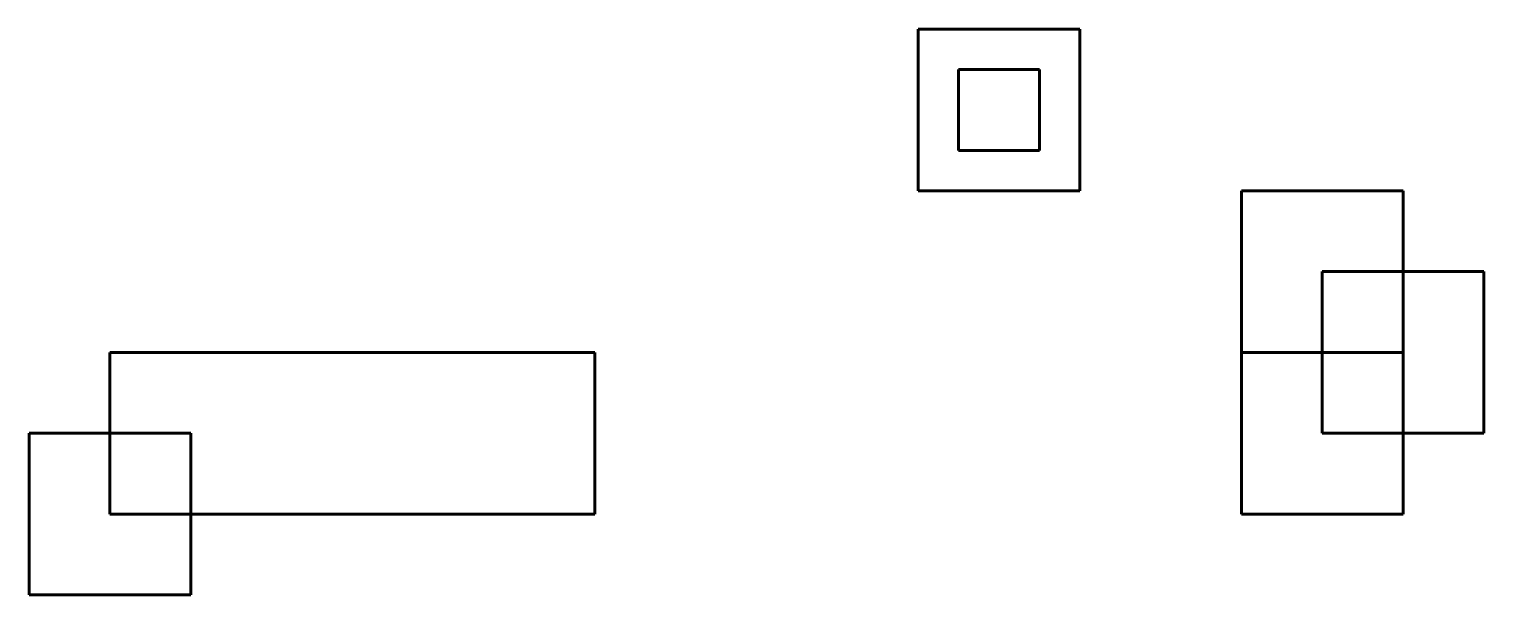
# Model space of a CAD drawing. Header units: millimetres. Extents: x 0 to 900, y 0 to 350.
import ezdxf

# ---------------------------------------------------------------- set-up
doc = ezdxf.new("R2010")
doc.units = ezdxf.units.MM

msp = doc.modelspace()

# ---------------------------------------------------------------- linework, layer by layer
at = {"lineweight": 60, "ltscale": 20}
for p, q in [((650, 350), (550, 350)), ((550, 350), (550, 250)), ((650, 250), (650, 350)), ((625, 325), (575, 325)), ((575, 325), (575, 275)), ((625, 275), (625, 325)), ((575, 275), (625, 275)), ((550, 250), (650, 250)), ((850, 250), (750, 250)), ((750, 250), (750, 150)), ((850, 150), (850, 250)), ((900, 200), (800, 200)), ((800, 200), (800, 100)), ((900, 100), (900, 200)), ((350, 150), (50, 150)), ((50, 150), (50, 50)), ((350, 50), (350, 150)), ((850, 150), (750, 150)), ((750, 150), (750, 50)), ((750, 150), (850, 150)), ((850, 50), (850, 150)), ((100, 100), (0, 100)), ((0, 100), (0, 0)), ((100, 0), (100, 100)), ((800, 100), (900, 100)), ((50, 50), (350, 50)), ((750, 50), (850, 50)), ((0, 0), (100, 0))]:
    msp.add_line(p, q, dxfattribs=at)

doc.saveas('drawing.dxf')
